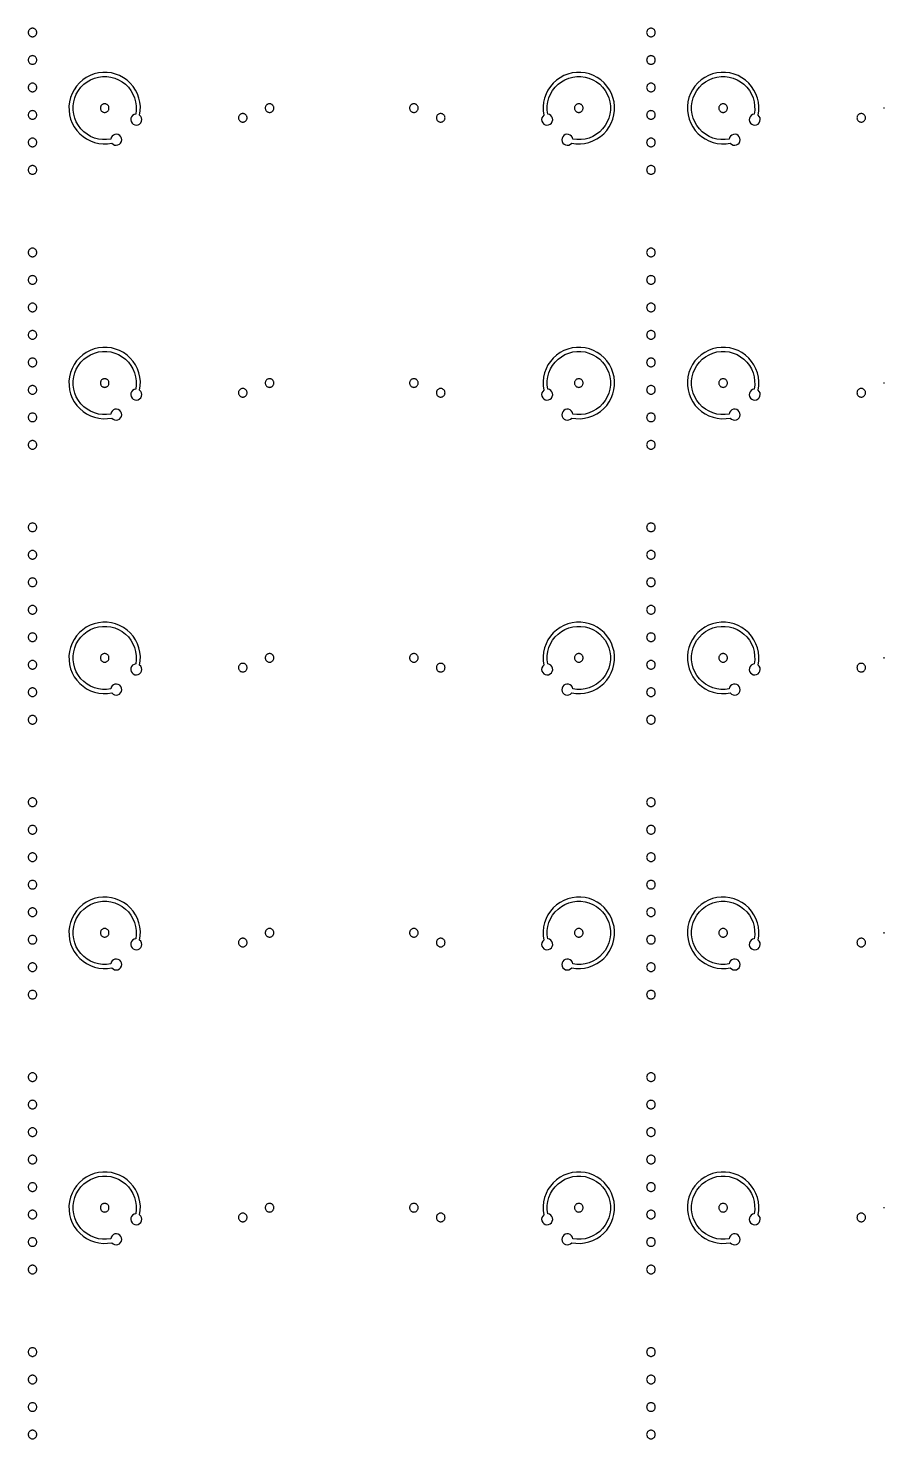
# Model space of a CAD drawing. Extents: x -100 to 100, y -100 to 100.
# Drawn here: x -5.46 to 9.45, y -50.13 to -25.55 of the extents above; entities that cross this region are included whole.
import ezdxf

# ---------------------------------------------------------------- set-up
doc = ezdxf.new("R2010")
doc.units = 0
doc.layers.add('L9', color=7, linetype='continuous')

# ---------------------------------------------------------------- blocks, each defined once
blk = doc.blocks.new('LDI_XFL94-0512-011_L9_B1')
at = {"layer": 'L9'}
for points in [[(-5.389, -53.338), (-5.399, -53.339), (-5.409, -53.341), (-5.418, -53.344), (-5.427, -53.348), (-5.435, -53.354), (-5.442, -53.36), (-5.449, -53.368), (-5.454, -53.376), (-5.459, -53.384), (-5.462, -53.394), (-5.464, -53.403), (-5.464, -53.413), (-5.464, -53.423), (-5.462, -53.433), (-5.459, -53.442), (-5.454, -53.451), (-5.449, -53.459), (-5.442, -53.466), (-5.435, -53.473), (-5.427, -53.478), (-5.418, -53.482), (-5.409, -53.486), (-5.399, -53.488), (-5.389, -53.488), (-5.379, -53.488), (-5.37, -53.486), (-5.361, -53.482), (-5.352, -53.478), (-5.344, -53.473), (-5.336, -53.466), (-5.33, -53.459), (-5.324, -53.451), (-5.32, -53.442), (-5.317, -53.433), (-5.315, -53.423), (-5.314, -53.413), (-5.315, -53.403), (-5.317, -53.394), (-5.32, -53.384), (-5.324, -53.376), (-5.33, -53.368), (-5.336, -53.36), (-5.344, -53.354), (-5.352, -53.348), (-5.361, -53.344), (-5.37, -53.341), (-5.379, -53.339), (-5.389, -53.338)], [(5.389, -53.338), (5.379, -53.339), (5.37, -53.341), (5.361, -53.344), (5.352, -53.348), (5.344, -53.354), (5.336, -53.36), (5.33, -53.368), (5.324, -53.376), (5.32, -53.384), (5.317, -53.394), (5.315, -53.403), (5.314, -53.413), (5.315, -53.423), (5.317, -53.433), (5.32, -53.442), (5.324, -53.451), (5.33, -53.459), (5.336, -53.466), (5.344, -53.473), (5.352, -53.478), (5.361, -53.482), (5.37, -53.486), (5.379, -53.488), (5.389, -53.488), (5.399, -53.488), (5.409, -53.486), (5.418, -53.482), (5.427, -53.478), (5.435, -53.473), (5.442, -53.466), (5.449, -53.459), (5.454, -53.451), (5.459, -53.442), (5.462, -53.433), (5.464, -53.423), (5.464, -53.413), (5.464, -53.403), (5.462, -53.394), (5.459, -53.384), (5.454, -53.376), (5.449, -53.368), (5.442, -53.36), (5.435, -53.354), (5.427, -53.348), (5.418, -53.344), (5.409, -53.341), (5.399, -53.339), (5.389, -53.338)], [(-5.389, -53.817), (-5.399, -53.818), (-5.409, -53.82), (-5.418, -53.823), (-5.427, -53.827), (-5.435, -53.833), (-5.442, -53.839), (-5.449, -53.847), (-5.454, -53.855), (-5.459, -53.864), (-5.462, -53.873), (-5.464, -53.882), (-5.464, -53.892), (-5.464, -53.902), (-5.462, -53.912), (-5.459, -53.921), (-5.454, -53.93), (-5.449, -53.938), (-5.442, -53.945), (-5.435, -53.952), (-5.427, -53.957), (-5.418, -53.962), (-5.409, -53.965), (-5.399, -53.967), (-5.389, -53.967), (-5.379, -53.967), (-5.37, -53.965), (-5.361, -53.962), (-5.352, -53.957), (-5.344, -53.952), (-5.336, -53.945), (-5.33, -53.938), (-5.324, -53.93), (-5.32, -53.921), (-5.317, -53.912), (-5.315, -53.902), (-5.314, -53.892), (-5.315, -53.882), (-5.317, -53.873), (-5.32, -53.864), (-5.324, -53.855), (-5.33, -53.847), (-5.336, -53.839), (-5.344, -53.833), (-5.352, -53.827), (-5.361, -53.823), (-5.37, -53.82), (-5.379, -53.818), (-5.389, -53.817)], [(5.389, -53.817), (5.379, -53.818), (5.37, -53.82), (5.361, -53.823), (5.352, -53.827), (5.344, -53.833), (5.336, -53.839), (5.33, -53.847), (5.324, -53.855), (5.32, -53.864), (5.317, -53.873), (5.315, -53.882), (5.314, -53.892), (5.315, -53.902), (5.317, -53.912), (5.32, -53.921), (5.324, -53.93), (5.33, -53.938), (5.336, -53.945), (5.344, -53.952), (5.352, -53.957), (5.361, -53.962), (5.37, -53.965), (5.379, -53.967), (5.389, -53.967), (5.399, -53.967), (5.409, -53.965), (5.418, -53.962), (5.427, -53.957), (5.435, -53.952), (5.442, -53.945), (5.449, -53.938), (5.454, -53.93), (5.459, -53.921), (5.462, -53.912), (5.464, -53.902), (5.464, -53.892), (5.464, -53.882), (5.462, -53.873), (5.459, -53.864), (5.454, -53.855), (5.449, -53.847), (5.442, -53.839), (5.435, -53.833), (5.427, -53.827), (5.418, -53.823), (5.409, -53.82), (5.399, -53.818), (5.389, -53.817)], [(-5.389, -54.296), (-5.399, -54.297), (-5.409, -54.299), (-5.418, -54.302), (-5.427, -54.306), (-5.435, -54.312), (-5.442, -54.318), (-5.449, -54.326), (-5.454, -54.334), (-5.459, -54.343), (-5.462, -54.352), (-5.464, -54.361), (-5.464, -54.371), (-5.464, -54.381), (-5.462, -54.391), (-5.459, -54.4), (-5.454, -54.409), (-5.449, -54.417), (-5.442, -54.424), (-5.435, -54.431), (-5.427, -54.436), (-5.418, -54.441), (-5.409, -54.444), (-5.399, -54.446), (-5.389, -54.446), (-5.379, -54.446), (-5.37, -54.444), (-5.361, -54.441), (-5.352, -54.436), (-5.344, -54.431), (-5.336, -54.424), (-5.33, -54.417), (-5.324, -54.409), (-5.32, -54.4), (-5.317, -54.391), (-5.315, -54.381), (-5.314, -54.371), (-5.315, -54.361), (-5.317, -54.352), (-5.32, -54.343), (-5.324, -54.334), (-5.33, -54.326), (-5.336, -54.318), (-5.344, -54.312), (-5.352, -54.306), (-5.361, -54.302), (-5.37, -54.299), (-5.379, -54.297), (-5.389, -54.296)], [(5.389, -54.296), (5.379, -54.297), (5.37, -54.299), (5.361, -54.302), (5.352, -54.306), (5.344, -54.312), (5.336, -54.318), (5.33, -54.326), (5.324, -54.334), (5.32, -54.343), (5.317, -54.352), (5.315, -54.361), (5.314, -54.371), (5.315, -54.381), (5.317, -54.391), (5.32, -54.4), (5.324, -54.409), (5.33, -54.417), (5.336, -54.424), (5.344, -54.431), (5.352, -54.436), (5.361, -54.441), (5.37, -54.444), (5.379, -54.446), (5.389, -54.446), (5.399, -54.446), (5.409, -54.444), (5.418, -54.441), (5.427, -54.436), (5.435, -54.431), (5.442, -54.424), (5.449, -54.417), (5.454, -54.409), (5.459, -54.4), (5.462, -54.391), (5.464, -54.381), (5.464, -54.371), (5.464, -54.361), (5.462, -54.352), (5.459, -54.343), (5.454, -54.334), (5.449, -54.326), (5.442, -54.318), (5.435, -54.312), (5.427, -54.306), (5.418, -54.302), (5.409, -54.299), (5.399, -54.297), (5.389, -54.296)], [(-5.389, -54.775), (-5.399, -54.776), (-5.409, -54.778), (-5.418, -54.781), (-5.427, -54.785), (-5.435, -54.791), (-5.442, -54.797), (-5.449, -54.805), (-5.454, -54.813), (-5.459, -54.822), (-5.462, -54.831), (-5.464, -54.841), (-5.464, -54.85), (-5.464, -54.86), (-5.462, -54.87), (-5.459, -54.879), (-5.454, -54.888), (-5.449, -54.896), (-5.442, -54.903), (-5.435, -54.91), (-5.427, -54.915), (-5.418, -54.92), (-5.409, -54.923), (-5.399, -54.925), (-5.389, -54.925), (-5.379, -54.925), (-5.37, -54.923), (-5.361, -54.92), (-5.352, -54.915), (-5.344, -54.91), (-5.336, -54.903), (-5.33, -54.896), (-5.324, -54.888), (-5.32, -54.879), (-5.317, -54.87), (-5.315, -54.86), (-5.314, -54.85), (-5.315, -54.841), (-5.317, -54.831), (-5.32, -54.822), (-5.324, -54.813), (-5.33, -54.805), (-5.336, -54.797), (-5.344, -54.791), (-5.352, -54.785), (-5.361, -54.781), (-5.37, -54.778), (-5.379, -54.776), (-5.389, -54.775)], [(5.389, -54.775), (5.379, -54.776), (5.37, -54.778), (5.361, -54.781), (5.352, -54.785), (5.344, -54.791), (5.336, -54.797), (5.33, -54.805), (5.324, -54.813), (5.32, -54.822), (5.317, -54.831), (5.315, -54.841), (5.314, -54.85), (5.315, -54.86), (5.317, -54.87), (5.32, -54.879), (5.324, -54.888), (5.33, -54.896), (5.336, -54.903), (5.344, -54.91), (5.352, -54.915), (5.361, -54.92), (5.37, -54.923), (5.379, -54.925), (5.389, -54.925), (5.399, -54.925), (5.409, -54.923), (5.418, -54.92), (5.427, -54.915), (5.435, -54.91), (5.442, -54.903), (5.449, -54.896), (5.454, -54.888), (5.459, -54.879), (5.462, -54.87), (5.464, -54.86), (5.464, -54.85), (5.464, -54.841), (5.462, -54.831), (5.459, -54.822), (5.454, -54.813), (5.449, -54.805), (5.442, -54.797), (5.435, -54.791), (5.427, -54.785), (5.418, -54.781), (5.409, -54.778), (5.399, -54.776), (5.389, -54.775)], [(-5.389, -55.254), (-5.399, -55.255), (-5.409, -55.257), (-5.418, -55.26), (-5.427, -55.264), (-5.435, -55.27), (-5.442, -55.276), (-5.449, -55.284), (-5.454, -55.292), (-5.459, -55.301), (-5.462, -55.31), (-5.464, -55.32), (-5.464, -55.329), (-5.464, -55.339), (-5.462, -55.349), (-5.459, -55.358), (-5.454, -55.367), (-5.449, -55.375), (-5.442, -55.382), (-5.435, -55.389), (-5.427, -55.394), (-5.418, -55.399), (-5.409, -55.402), (-5.399, -55.404), (-5.389, -55.404), (-5.379, -55.404), (-5.37, -55.402), (-5.361, -55.399), (-5.352, -55.394), (-5.344, -55.389), (-5.336, -55.382), (-5.33, -55.375), (-5.324, -55.367), (-5.32, -55.358), (-5.317, -55.349), (-5.315, -55.339), (-5.314, -55.329), (-5.315, -55.32), (-5.317, -55.31), (-5.32, -55.301), (-5.324, -55.292), (-5.33, -55.284), (-5.336, -55.276), (-5.344, -55.27), (-5.352, -55.264), (-5.361, -55.26), (-5.37, -55.257), (-5.379, -55.255), (-5.389, -55.254)], [(-4.007, -56.299), (-3.986, -56.319), (-3.959, -56.332), (-3.93, -56.336), (-3.902, -56.331), (-3.875, -56.318), (-3.854, -56.298), (-3.841, -56.272), (-3.835, -56.243), (-3.839, -56.214), (-3.851, -56.188), (-3.87, -56.166), (-3.896, -56.151), (-3.924, -56.145), (-3.953, -56.147), (-3.98, -56.158), (-4.003, -56.177), (-4.019, -56.201), (-4.026, -56.229), (-4.098, -56.238), (-4.17, -56.238), (-4.241, -56.229), (-4.31, -56.21), (-4.377, -56.182), (-4.439, -56.146), (-4.496, -56.102), (-4.547, -56.051), (-4.59, -55.994), (-4.626, -55.931), (-4.654, -55.865), (-4.672, -55.795), (-4.681, -55.724), (-4.681, -55.652), (-4.672, -55.581), (-4.653, -55.511), (-4.626, -55.445), (-4.59, -55.382), (-4.546, -55.325), (-4.495, -55.274), (-4.438, -55.231), (-4.376, -55.195), (-4.309, -55.167), (-4.24, -55.148), (-4.168, -55.139), (-4.096, -55.139), (-4.025, -55.148), (-3.955, -55.167), (-3.889, -55.194), (-3.827, -55.23), (-3.769, -55.274), (-3.718, -55.324), (-3.674, -55.381), (-3.638, -55.444), (-3.611, -55.51), (-3.592, -55.579), (-3.582, -55.651), (-3.582, -55.723), (-3.591, -55.794), (-3.619, -55.802), (-3.644, -55.818), (-3.662, -55.84), (-3.674, -55.867), (-3.676, -55.896), (-3.669, -55.925), (-3.654, -55.95), (-3.633, -55.969), (-3.606, -55.982), (-3.577, -55.985), (-3.548, -55.98), (-3.523, -55.966), (-3.502, -55.945), (-3.489, -55.919), (-3.484, -55.89), (-3.489, -55.861), (-3.502, -55.835), (-3.522, -55.814), (-3.511, -55.739), (-3.51, -55.663), (-3.517, -55.587), (-3.534, -55.513), (-3.56, -55.442), (-3.594, -55.374), (-3.636, -55.311), (-3.686, -55.254), (-3.742, -55.203), (-3.804, -55.159), (-3.871, -55.123), (-3.941, -55.096), (-4.015, -55.077), (-4.09, -55.067), (-4.166, -55.067), (-4.241, -55.076), (-4.315, -55.093), (-4.386, -55.12), (-4.453, -55.155), (-4.515, -55.198), (-4.572, -55.248), (-4.622, -55.305), (-4.665, -55.368), (-4.7, -55.435), (-4.727, -55.506), (-4.745, -55.579), (-4.754, -55.655), (-4.753, -55.731), (-4.743, -55.806), (-4.725, -55.879), (-4.697, -55.95), (-4.661, -56.017), (-4.617, -56.078), (-4.566, -56.135), (-4.509, -56.184), (-4.446, -56.226), (-4.378, -56.26), (-4.307, -56.286), (-4.233, -56.303), (-4.158, -56.311), (-4.082, -56.309), (-4.007, -56.299)], [(3.522, -55.814), (3.502, -55.835), (3.489, -55.861), (3.484, -55.89), (3.489, -55.919), (3.502, -55.945), (3.523, -55.966), (3.548, -55.98), (3.577, -55.985), (3.606, -55.982), (3.633, -55.969), (3.654, -55.95), (3.669, -55.925), (3.676, -55.896), (3.674, -55.867), (3.662, -55.84), (3.644, -55.818), (3.619, -55.802), (3.591, -55.794), (3.582, -55.723), (3.582, -55.651), (3.592, -55.579), (3.611, -55.51), (3.638, -55.444), (3.674, -55.381), (3.718, -55.324), (3.769, -55.274), (3.827, -55.23), (3.889, -55.194), (3.955, -55.167), (4.025, -55.148), (4.096, -55.139), (4.168, -55.139), (4.24, -55.148), (4.309, -55.167), (4.376, -55.195), (4.438, -55.231), (4.495, -55.274), (4.546, -55.325), (4.59, -55.382), (4.626, -55.445), (4.653, -55.511), (4.672, -55.581), (4.681, -55.652), (4.681, -55.724), (4.672, -55.795), (4.654, -55.865), (4.626, -55.931), (4.59, -55.994), (4.547, -56.051), (4.496, -56.102), (4.439, -56.146), (4.377, -56.182), (4.31, -56.21), (4.241, -56.229), (4.17, -56.238), (4.098, -56.238), (4.026, -56.229), (4.019, -56.201), (4.003, -56.177), (3.98, -56.158), (3.953, -56.147), (3.924, -56.145), (3.896, -56.151), (3.87, -56.166), (3.851, -56.188), (3.839, -56.214), (3.835, -56.243), (3.841, -56.272), (3.854, -56.298), (3.875, -56.318), (3.902, -56.331), (3.93, -56.336), (3.959, -56.332), (3.986, -56.319), (4.007, -56.299), (4.082, -56.309), (4.158, -56.311), (4.233, -56.303), (4.307, -56.286), (4.378, -56.26), (4.446, -56.226), (4.509, -56.184), (4.566, -56.135), (4.617, -56.078), (4.661, -56.017), (4.697, -55.95), (4.725, -55.879), (4.743, -55.806), (4.753, -55.731), (4.754, -55.655), (4.745, -55.579), (4.727, -55.506), (4.7, -55.435), (4.665, -55.368), (4.622, -55.305), (4.572, -55.248), (4.515, -55.198), (4.453, -55.155), (4.386, -55.12), (4.315, -55.093), (4.241, -55.076), (4.166, -55.067), (4.09, -55.067), (4.015, -55.077), (3.941, -55.096), (3.871, -55.123), (3.804, -55.159), (3.742, -55.203), (3.686, -55.254), (3.636, -55.311), (3.594, -55.374), (3.56, -55.442), (3.534, -55.513), (3.517, -55.587), (3.51, -55.663), (3.511, -55.739), (3.522, -55.814)], [(5.389, -55.254), (5.379, -55.255), (5.37, -55.257), (5.361, -55.26), (5.352, -55.264), (5.344, -55.27), (5.336, -55.276), (5.33, -55.284), (5.324, -55.292), (5.32, -55.301), (5.317, -55.31), (5.315, -55.32), (5.314, -55.329), (5.315, -55.339), (5.317, -55.349), (5.32, -55.358), (5.324, -55.367), (5.33, -55.375), (5.336, -55.382), (5.344, -55.389), (5.352, -55.394), (5.361, -55.399), (5.37, -55.402), (5.379, -55.404), (5.389, -55.404), (5.399, -55.404), (5.409, -55.402), (5.418, -55.399), (5.427, -55.394), (5.435, -55.389), (5.442, -55.382), (5.449, -55.375), (5.454, -55.367), (5.459, -55.358), (5.462, -55.349), (5.464, -55.339), (5.464, -55.329), (5.464, -55.32), (5.462, -55.31), (5.459, -55.301), (5.454, -55.292), (5.449, -55.284), (5.442, -55.276), (5.435, -55.27), (5.427, -55.264), (5.418, -55.26), (5.409, -55.257), (5.399, -55.255), (5.389, -55.254)], [(6.772, -56.299), (6.793, -56.319), (6.819, -56.332), (6.848, -56.336), (6.877, -56.331), (6.903, -56.318), (6.924, -56.298), (6.938, -56.272), (6.943, -56.243), (6.94, -56.214), (6.928, -56.188), (6.908, -56.166), (6.883, -56.151), (6.854, -56.145), (6.825, -56.147), (6.798, -56.158), (6.776, -56.177), (6.76, -56.201), (6.752, -56.229), (6.681, -56.238), (6.609, -56.238), (6.538, -56.229), (6.468, -56.21), (6.402, -56.182), (6.339, -56.146), (6.283, -56.102), (6.232, -56.051), (6.188, -55.994), (6.152, -55.931), (6.125, -55.865), (6.106, -55.795), (6.097, -55.724), (6.097, -55.652), (6.106, -55.581), (6.125, -55.511), (6.153, -55.445), (6.189, -55.382), (6.233, -55.325), (6.283, -55.274), (6.341, -55.231), (6.403, -55.195), (6.469, -55.167), (6.539, -55.148), (6.61, -55.139), (6.682, -55.139), (6.753, -55.148), (6.823, -55.167), (6.889, -55.194), (6.952, -55.23), (7.009, -55.274), (7.06, -55.324), (7.104, -55.381), (7.14, -55.444), (7.168, -55.51), (7.187, -55.579), (7.196, -55.651), (7.197, -55.723), (7.187, -55.794), (7.159, -55.802), (7.135, -55.818), (7.116, -55.84), (7.105, -55.867), (7.103, -55.896), (7.109, -55.925), (7.124, -55.95), (7.146, -55.969), (7.172, -55.982), (7.201, -55.985), (7.23, -55.98), (7.256, -55.966), (7.276, -55.945), (7.289, -55.919), (7.294, -55.89), (7.29, -55.861), (7.277, -55.835), (7.257, -55.814), (7.267, -55.739), (7.269, -55.663), (7.261, -55.587), (7.244, -55.513), (7.219, -55.442), (7.184, -55.374), (7.142, -55.311), (7.093, -55.254), (7.037, -55.203), (6.975, -55.159), (6.908, -55.123), (6.837, -55.096), (6.764, -55.077), (6.689, -55.067), (6.613, -55.067), (6.537, -55.076), (6.464, -55.093), (6.393, -55.12), (6.326, -55.155), (6.263, -55.198), (6.206, -55.248), (6.156, -55.305), (6.113, -55.368), (6.078, -55.435), (6.051, -55.506), (6.034, -55.579), (6.025, -55.655), (6.025, -55.731), (6.035, -55.806), (6.054, -55.879), (6.081, -55.95), (6.117, -56.017), (6.161, -56.078), (6.212, -56.135), (6.269, -56.184), (6.332, -56.226), (6.4, -56.26), (6.471, -56.286), (6.545, -56.303), (6.621, -56.311), (6.697, -56.309), (6.772, -56.299)], [(-5.389, -55.733), (-5.399, -55.734), (-5.409, -55.736), (-5.418, -55.739), (-5.427, -55.743), (-5.435, -55.749), (-5.442, -55.755), (-5.449, -55.763), (-5.454, -55.771), (-5.459, -55.78), (-5.462, -55.789), (-5.464, -55.799), (-5.464, -55.808), (-5.464, -55.818), (-5.462, -55.828), (-5.459, -55.837), (-5.454, -55.846), (-5.449, -55.854), (-5.442, -55.861), (-5.435, -55.868), (-5.427, -55.873), (-5.418, -55.878), (-5.409, -55.881), (-5.399, -55.883), (-5.389, -55.883), (-5.379, -55.883), (-5.37, -55.881), (-5.361, -55.878), (-5.352, -55.873), (-5.344, -55.868), (-5.336, -55.861), (-5.33, -55.854), (-5.324, -55.846), (-5.32, -55.837), (-5.317, -55.828), (-5.315, -55.818), (-5.314, -55.808), (-5.315, -55.799), (-5.317, -55.789), (-5.32, -55.78), (-5.324, -55.771), (-5.33, -55.763), (-5.336, -55.755), (-5.344, -55.749), (-5.352, -55.743), (-5.361, -55.739), (-5.37, -55.736), (-5.379, -55.734), (-5.389, -55.733)], [(-4.132, -55.614), (-4.142, -55.614), (-4.151, -55.616), (-4.16, -55.619), (-4.169, -55.624), (-4.177, -55.629), (-4.185, -55.636), (-4.191, -55.643), (-4.197, -55.651), (-4.201, -55.66), (-4.204, -55.669), (-4.206, -55.679), (-4.207, -55.689), (-4.206, -55.698), (-4.204, -55.708), (-4.201, -55.717), (-4.197, -55.726), (-4.191, -55.734), (-4.185, -55.742), (-4.177, -55.748), (-4.169, -55.754), (-4.16, -55.758), (-4.151, -55.761), (-4.142, -55.763), (-4.132, -55.764), (-4.122, -55.763), (-4.112, -55.761), (-4.103, -55.758), (-4.094, -55.754), (-4.086, -55.748), (-4.079, -55.742), (-4.072, -55.734), (-4.067, -55.726), (-4.062, -55.717), (-4.059, -55.708), (-4.057, -55.698), (-4.057, -55.689), (-4.057, -55.679), (-4.059, -55.669), (-4.062, -55.66), (-4.067, -55.651), (-4.072, -55.643), (-4.079, -55.636), (-4.086, -55.629), (-4.094, -55.624), (-4.103, -55.619), (-4.112, -55.616), (-4.122, -55.614), (-4.132, -55.614)], [(-1.725, -55.784), (-1.734, -55.784), (-1.744, -55.786), (-1.753, -55.789), (-1.762, -55.794), (-1.77, -55.799), (-1.778, -55.806), (-1.784, -55.813), (-1.789, -55.821), (-1.794, -55.83), (-1.797, -55.839), (-1.799, -55.849), (-1.8, -55.859), (-1.799, -55.868), (-1.797, -55.878), (-1.794, -55.887), (-1.789, -55.896), (-1.784, -55.904), (-1.778, -55.912), (-1.77, -55.918), (-1.762, -55.924), (-1.753, -55.928), (-1.744, -55.931), (-1.734, -55.933), (-1.725, -55.934), (-1.715, -55.933), (-1.705, -55.931), (-1.696, -55.928), (-1.687, -55.924), (-1.679, -55.918), (-1.671, -55.912), (-1.665, -55.904), (-1.66, -55.896), (-1.655, -55.887), (-1.652, -55.878), (-1.65, -55.868), (-1.65, -55.859), (-1.65, -55.849), (-1.652, -55.839), (-1.655, -55.83), (-1.66, -55.821), (-1.665, -55.813), (-1.671, -55.806), (-1.679, -55.799), (-1.687, -55.794), (-1.696, -55.789), (-1.705, -55.786), (-1.715, -55.784), (-1.725, -55.784)], [(-1.257, -55.614), (-1.267, -55.614), (-1.277, -55.616), (-1.286, -55.619), (-1.295, -55.624), (-1.303, -55.629), (-1.311, -55.636), (-1.317, -55.643), (-1.322, -55.651), (-1.327, -55.66), (-1.33, -55.669), (-1.332, -55.679), (-1.332, -55.689), (-1.332, -55.698), (-1.33, -55.708), (-1.327, -55.717), (-1.322, -55.726), (-1.317, -55.734), (-1.311, -55.742), (-1.303, -55.748), (-1.295, -55.754), (-1.286, -55.758), (-1.277, -55.761), (-1.267, -55.763), (-1.257, -55.764), (-1.248, -55.763), (-1.238, -55.761), (-1.229, -55.758), (-1.22, -55.754), (-1.212, -55.748), (-1.204, -55.742), (-1.198, -55.734), (-1.193, -55.726), (-1.188, -55.717), (-1.185, -55.708), (-1.183, -55.698), (-1.182, -55.689), (-1.183, -55.679), (-1.185, -55.669), (-1.188, -55.66), (-1.193, -55.651), (-1.198, -55.643), (-1.204, -55.636), (-1.212, -55.629), (-1.22, -55.624), (-1.229, -55.619), (-1.238, -55.616), (-1.248, -55.614), (-1.257, -55.614)], [(1.257, -55.614), (1.248, -55.614), (1.238, -55.616), (1.229, -55.619), (1.22, -55.624), (1.212, -55.629), (1.204, -55.636), (1.198, -55.643), (1.193, -55.651), (1.188, -55.66), (1.185, -55.669), (1.183, -55.679), (1.182, -55.689), (1.183, -55.698), (1.185, -55.708), (1.188, -55.717), (1.193, -55.726), (1.198, -55.734), (1.204, -55.742), (1.212, -55.748), (1.22, -55.754), (1.229, -55.758), (1.238, -55.761), (1.248, -55.763), (1.257, -55.764), (1.267, -55.763), (1.277, -55.761), (1.286, -55.758), (1.295, -55.754), (1.303, -55.748), (1.311, -55.742), (1.317, -55.734), (1.322, -55.726), (1.327, -55.717), (1.33, -55.708), (1.332, -55.698), (1.332, -55.689), (1.332, -55.679), (1.33, -55.669), (1.327, -55.66), (1.322, -55.651), (1.317, -55.643), (1.311, -55.636), (1.303, -55.629), (1.295, -55.624), (1.286, -55.619), (1.277, -55.616), (1.267, -55.614), (1.257, -55.614)], [(1.725, -55.784), (1.715, -55.784), (1.705, -55.786), (1.696, -55.789), (1.687, -55.794), (1.679, -55.799), (1.671, -55.806), (1.665, -55.813), (1.66, -55.821), (1.655, -55.83), (1.652, -55.839), (1.65, -55.849), (1.65, -55.859), (1.65, -55.868), (1.652, -55.878), (1.655, -55.887), (1.66, -55.896), (1.665, -55.904), (1.671, -55.912), (1.679, -55.918), (1.687, -55.924), (1.696, -55.928), (1.705, -55.931), (1.715, -55.933), (1.725, -55.934), (1.734, -55.933), (1.744, -55.931), (1.753, -55.928), (1.762, -55.924), (1.77, -55.918), (1.778, -55.912), (1.784, -55.904), (1.789, -55.896), (1.794, -55.887), (1.797, -55.878), (1.799, -55.868), (1.8, -55.859), (1.799, -55.849), (1.797, -55.839), (1.794, -55.83), (1.789, -55.821), (1.784, -55.813), (1.778, -55.806), (1.77, -55.799), (1.762, -55.794), (1.753, -55.789), (1.744, -55.786), (1.734, -55.784), (1.725, -55.784)], [(4.132, -55.614), (4.122, -55.614), (4.112, -55.616), (4.103, -55.619), (4.094, -55.624), (4.086, -55.629), (4.079, -55.636), (4.072, -55.643), (4.067, -55.651), (4.062, -55.66), (4.059, -55.669), (4.057, -55.679), (4.057, -55.689), (4.057, -55.698), (4.059, -55.708), (4.062, -55.717), (4.067, -55.726), (4.072, -55.734), (4.079, -55.742), (4.086, -55.748), (4.094, -55.754), (4.103, -55.758), (4.112, -55.761), (4.122, -55.763), (4.132, -55.764), (4.142, -55.763), (4.151, -55.761), (4.16, -55.758), (4.169, -55.754), (4.177, -55.748), (4.185, -55.742), (4.191, -55.734), (4.197, -55.726), (4.201, -55.717), (4.204, -55.708), (4.206, -55.698), (4.207, -55.689), (4.206, -55.679), (4.204, -55.669), (4.201, -55.66), (4.197, -55.651), (4.191, -55.643), (4.185, -55.636), (4.177, -55.629), (4.169, -55.624), (4.16, -55.619), (4.151, -55.616), (4.142, -55.614), (4.132, -55.614)], [(5.389, -55.733), (5.379, -55.734), (5.37, -55.736), (5.361, -55.739), (5.352, -55.743), (5.344, -55.749), (5.336, -55.755), (5.33, -55.763), (5.324, -55.771), (5.32, -55.78), (5.317, -55.789), (5.315, -55.799), (5.314, -55.808), (5.315, -55.818), (5.317, -55.828), (5.32, -55.837), (5.324, -55.846), (5.33, -55.854), (5.336, -55.861), (5.344, -55.868), (5.352, -55.873), (5.361, -55.878), (5.37, -55.881), (5.379, -55.883), (5.389, -55.883), (5.399, -55.883), (5.409, -55.881), (5.418, -55.878), (5.427, -55.873), (5.435, -55.868), (5.442, -55.861), (5.449, -55.854), (5.454, -55.846), (5.459, -55.837), (5.462, -55.828), (5.464, -55.818), (5.464, -55.808), (5.464, -55.799), (5.462, -55.789), (5.459, -55.78), (5.454, -55.771), (5.449, -55.763), (5.442, -55.755), (5.435, -55.749), (5.427, -55.743), (5.418, -55.739), (5.409, -55.736), (5.399, -55.734), (5.389, -55.733)], [(6.647, -55.614), (6.637, -55.614), (6.627, -55.616), (6.618, -55.619), (6.609, -55.624), (6.601, -55.629), (6.594, -55.636), (6.587, -55.643), (6.582, -55.651), (6.577, -55.66), (6.574, -55.669), (6.572, -55.679), (6.572, -55.689), (6.572, -55.698), (6.574, -55.708), (6.577, -55.717), (6.582, -55.726), (6.587, -55.734), (6.594, -55.742), (6.601, -55.748), (6.609, -55.754), (6.618, -55.758), (6.627, -55.761), (6.637, -55.763), (6.647, -55.764), (6.656, -55.763), (6.666, -55.761), (6.675, -55.758), (6.684, -55.754), (6.692, -55.748), (6.7, -55.742), (6.706, -55.734), (6.712, -55.726), (6.716, -55.717), (6.719, -55.708), (6.721, -55.698), (6.722, -55.689), (6.721, -55.679), (6.719, -55.669), (6.716, -55.66), (6.712, -55.651), (6.706, -55.643), (6.7, -55.636), (6.692, -55.629), (6.684, -55.624), (6.675, -55.619), (6.666, -55.616), (6.656, -55.614), (6.647, -55.614)], [(9.054, -55.784), (9.044, -55.784), (9.035, -55.786), (9.025, -55.789), (9.016, -55.794), (9.008, -55.799), (9.001, -55.806), (8.994, -55.813), (8.989, -55.821), (8.985, -55.83), (8.981, -55.839), (8.98, -55.849), (8.979, -55.859), (8.98, -55.868), (8.981, -55.878), (8.985, -55.887), (8.989, -55.896), (8.994, -55.904), (9.001, -55.912), (9.008, -55.918), (9.016, -55.924), (9.025, -55.928), (9.035, -55.931), (9.044, -55.933), (9.054, -55.934), (9.064, -55.933), (9.073, -55.931), (9.083, -55.928), (9.091, -55.924), (9.1, -55.918), (9.107, -55.912), (9.113, -55.904), (9.119, -55.896), (9.123, -55.887), (9.126, -55.878), (9.128, -55.868), (9.129, -55.859), (9.128, -55.849), (9.126, -55.839), (9.123, -55.83), (9.119, -55.821), (9.113, -55.813), (9.107, -55.806), (9.1, -55.799), (9.091, -55.794), (9.083, -55.789), (9.073, -55.786), (9.064, -55.784), (9.054, -55.784)], [(-5.389, -56.212), (-5.399, -56.213), (-5.409, -56.215), (-5.418, -56.218), (-5.427, -56.222), (-5.435, -56.228), (-5.442, -56.234), (-5.449, -56.242), (-5.454, -56.25), (-5.459, -56.259), (-5.462, -56.268), (-5.464, -56.278), (-5.464, -56.287), (-5.464, -56.297), (-5.462, -56.307), (-5.459, -56.316), (-5.454, -56.325), (-5.449, -56.333), (-5.442, -56.34), (-5.435, -56.347), (-5.427, -56.352), (-5.418, -56.357), (-5.409, -56.36), (-5.399, -56.362), (-5.389, -56.362), (-5.379, -56.362), (-5.37, -56.36), (-5.361, -56.357), (-5.352, -56.352), (-5.344, -56.347), (-5.336, -56.34), (-5.33, -56.333), (-5.324, -56.325), (-5.32, -56.316), (-5.317, -56.307), (-5.315, -56.297), (-5.314, -56.287), (-5.315, -56.278), (-5.317, -56.268), (-5.32, -56.259), (-5.324, -56.25), (-5.33, -56.242), (-5.336, -56.234), (-5.344, -56.228), (-5.352, -56.222), (-5.361, -56.218), (-5.37, -56.215), (-5.379, -56.213), (-5.389, -56.212)], [(5.389, -56.212), (5.379, -56.213), (5.37, -56.215), (5.361, -56.218), (5.352, -56.222), (5.344, -56.228), (5.336, -56.234), (5.33, -56.242), (5.324, -56.25), (5.32, -56.259), (5.317, -56.268), (5.315, -56.278), (5.314, -56.287), (5.315, -56.297), (5.317, -56.307), (5.32, -56.316), (5.324, -56.325), (5.33, -56.333), (5.336, -56.34), (5.344, -56.347), (5.352, -56.352), (5.361, -56.357), (5.37, -56.36), (5.379, -56.362), (5.389, -56.362), (5.399, -56.362), (5.409, -56.36), (5.418, -56.357), (5.427, -56.352), (5.435, -56.347), (5.442, -56.34), (5.449, -56.333), (5.454, -56.325), (5.459, -56.316), (5.462, -56.307), (5.464, -56.297), (5.464, -56.287), (5.464, -56.278), (5.462, -56.268), (5.459, -56.259), (5.454, -56.25), (5.449, -56.242), (5.442, -56.234), (5.435, -56.228), (5.427, -56.222), (5.418, -56.218), (5.409, -56.215), (5.399, -56.213), (5.389, -56.212)], [(-5.389, -56.691), (-5.399, -56.692), (-5.409, -56.694), (-5.418, -56.697), (-5.427, -56.702), (-5.435, -56.707), (-5.442, -56.713), (-5.449, -56.721), (-5.454, -56.729), (-5.459, -56.738), (-5.462, -56.747), (-5.464, -56.757), (-5.464, -56.766), (-5.464, -56.776), (-5.462, -56.786), (-5.459, -56.795), (-5.454, -56.804), (-5.449, -56.812), (-5.442, -56.82), (-5.435, -56.826), (-5.427, -56.831), (-5.418, -56.836), (-5.409, -56.839), (-5.399, -56.841), (-5.389, -56.841), (-5.379, -56.841), (-5.37, -56.839), (-5.361, -56.836), (-5.352, -56.831), (-5.344, -56.826), (-5.336, -56.82), (-5.33, -56.812), (-5.324, -56.804), (-5.32, -56.795), (-5.317, -56.786), (-5.315, -56.776), (-5.314, -56.766), (-5.315, -56.757), (-5.317, -56.747), (-5.32, -56.738), (-5.324, -56.729), (-5.33, -56.721), (-5.336, -56.713), (-5.344, -56.707), (-5.352, -56.702), (-5.361, -56.697), (-5.37, -56.694), (-5.379, -56.692), (-5.389, -56.691)], [(5.389, -56.691), (5.379, -56.692), (5.37, -56.694), (5.361, -56.697), (5.352, -56.702), (5.344, -56.707), (5.336, -56.713), (5.33, -56.721), (5.324, -56.729), (5.32, -56.738), (5.317, -56.747), (5.315, -56.757), (5.314, -56.766), (5.315, -56.776), (5.317, -56.786), (5.32, -56.795), (5.324, -56.804), (5.33, -56.812), (5.336, -56.82), (5.344, -56.826), (5.352, -56.831), (5.361, -56.836), (5.37, -56.839), (5.379, -56.841), (5.389, -56.841), (5.399, -56.841), (5.409, -56.839), (5.418, -56.836), (5.427, -56.831), (5.435, -56.826), (5.442, -56.82), (5.449, -56.812), (5.454, -56.804), (5.459, -56.795), (5.462, -56.786), (5.464, -56.776), (5.464, -56.766), (5.464, -56.757), (5.462, -56.747), (5.459, -56.738), (5.454, -56.729), (5.449, -56.721), (5.442, -56.713), (5.435, -56.707), (5.427, -56.702), (5.418, -56.697), (5.409, -56.694), (5.399, -56.692), (5.389, -56.691)]]:
    blk.add_lwpolyline(points, close=True, dxfattribs=at)
blk.add_lwpolyline([(9.447, -55.679), (9.446, -55.689), (9.447, -55.698)], dxfattribs=at)

msp = doc.modelspace()

# ---------------------------------------------------------------- block references
at = {"layer": 'L9'}
for p in [(0, 28.743), (0, 23.952), (0, 19.162), (0, 14.371), (0, 9.581), (0, 4.79)]:
    msp.add_blockref('LDI_XFL94-0512-011_L9_B1', p, dxfattribs=at)

doc.saveas('drawing.dxf')
